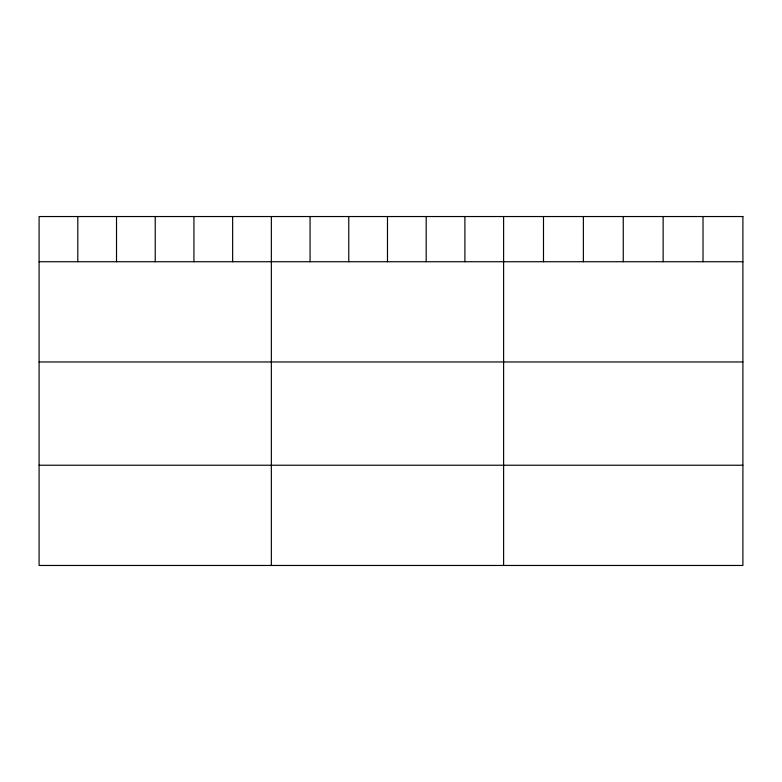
<?xml version="1.0" encoding="UTF-8"?>
<svg xmlns="http://www.w3.org/2000/svg" width="782" height="782" viewBox="0 0 782 782"><rect width="100%" height="100%" fill="white"/><g stroke="black" fill="none" stroke-linecap="round" stroke-linejoin="round"><path stroke-width="1.17" d="M39.1 261.735L742.9 261.735M39.1 361.968L742.9 361.968M39.1 465.231L742.9 465.231M703.018 216.536L703.018 261.735M663.136 216.536L663.136 261.735M623.254 216.536L623.254 261.735M583.372 216.536L583.372 261.735M543.49 216.536L543.49 261.735M503.608 216.536L503.608 565.464M464.899 216.536L464.899 261.735M426.19 216.536L426.19 261.735M387.481 216.536L387.481 261.735M348.772 216.536L348.772 261.735M310.063 216.536L310.063 261.735M271.354 216.536L271.354 565.464M232.645 216.536L232.645 261.735M193.936 216.536L193.936 261.735M155.227 216.536L155.227 261.735M116.518 216.536L116.518 261.735M77.809 216.536L77.809 261.735M742.9 216.536L39.1 216.536L39.1 565.464L742.9 565.464L742.9 216.536"/></g></svg>
